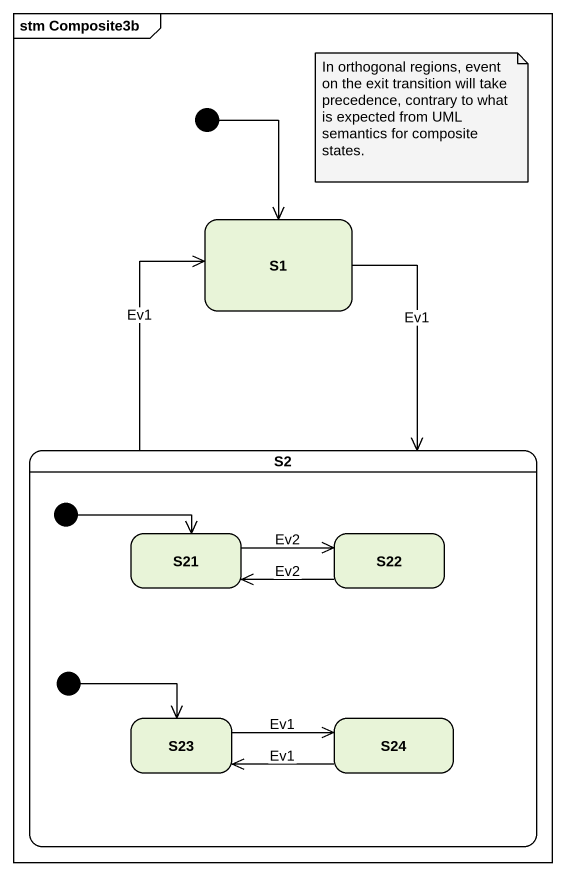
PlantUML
@startuml
mainframe stm Composite3b
hide empty description
state S1
state S2 {
  state initial2 <<start>>
  state S21
  state S22
  state initial3 <<start>>
  state S23
  state S24
}
[*] --> S1
S1 --> S2 : Ev1
S2 -up-> S1 : Ev1
initial2 -right-> S21
S21 -right-> S22 : Ev2
S22 -left-> S21 : Ev2
initial3 -right-> S23
S23 -right-> S24 : Ev1
S24 -left-> S23 : Ev1
note as N1
  In orthogonal regions, event on the exit transition will take precedence, contrary to what is expected from UML semantics for composite states.
end note
@enduml
